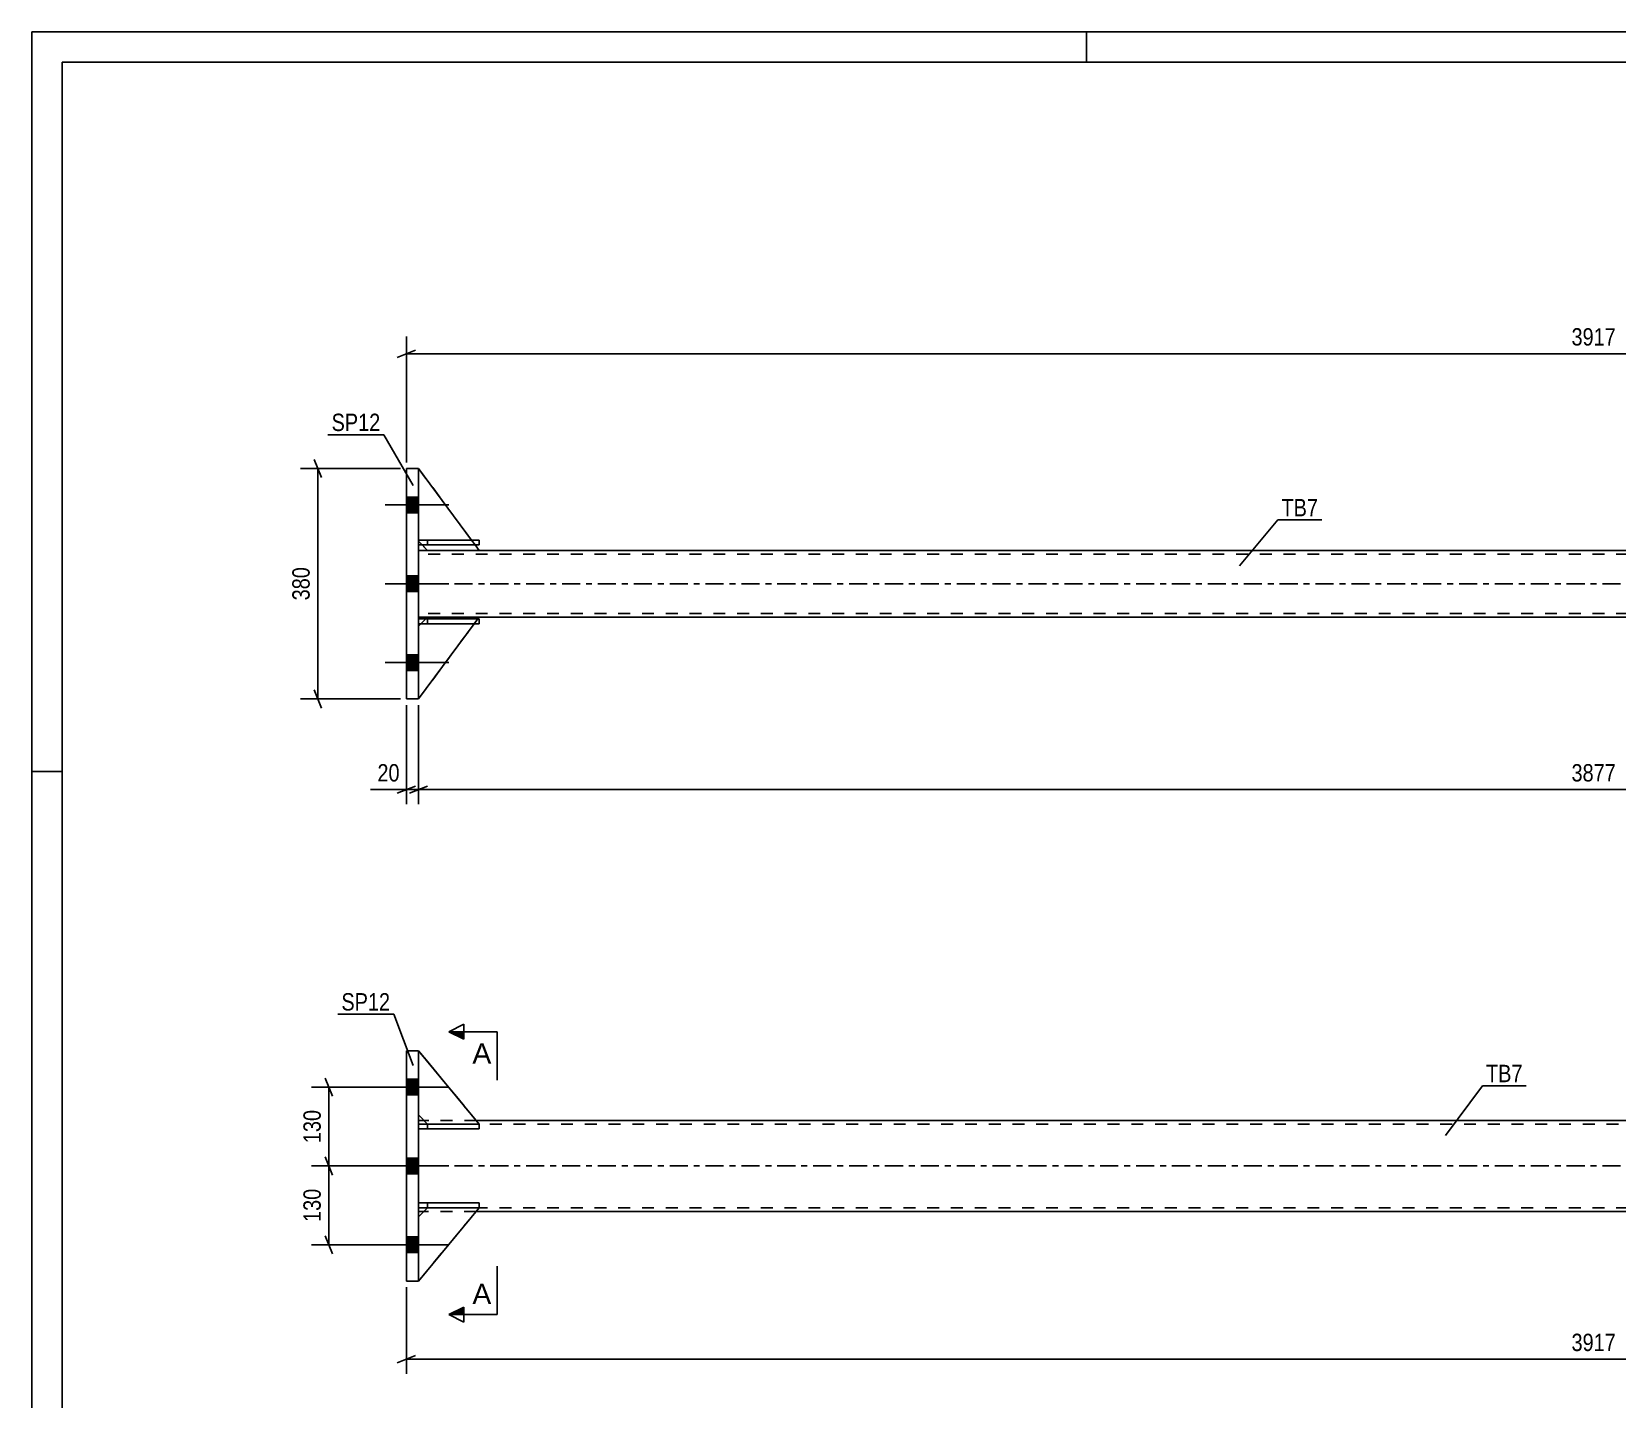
# Model space of a CAD drawing. Header units: millimetres. Extents: x 0 to 594, y 0 to 420.
# Drawn here: x 0 to 261.6, y 194.5 to 420 of the extents above; entities that cross this region are included whole.
import ezdxf

# ---------------------------------------------------------------- set-up
doc = ezdxf.new("R2010")
doc.units = ezdxf.units.MM
doc.linetypes.add('DXK_LINE_DOT2', pattern=[3.9198, 1.9599, -1.9599])
doc.linetypes.add('DXK_LINE_DOT3', pattern=[5.9187, 2.979, -0.9799, 0.9799, -0.9799])
doc.styles.add('Arial', font='ARIAL.TTF', dxfattribs={"height": 0.2})
doc.styles.add('Arial Narrow', font='ARIALN.TTF', dxfattribs={"height": 0.2})

# ---------------------------------------------------------------- blocks, each defined once
blk = doc.blocks.new('Unknown-490074966-1163')
at = {"color": 5, "linetype": 'Continuous'}
for p, q in [((594, 420), (0, 420)), ((0, 420), (0, 0)), ((174, 415), (174, 420)), ((589, 415), (5, 415)), ((5, 415), (5, 5)), ((5, 298), (0, 298))]:
    blk.add_line(p, q, dxfattribs=at)
blk = doc.blocks.new('Part-490074966-1810 - 1795')
at = {"color": 2, "linetype": 'Continuous'}
for p, q in [((63.81, 239.86), (73.81, 239.86)), ((63.81, 239.86), (63.81, 239.86)), ((63.81, 239.86), (63.81, 239.06)), ((73.81, 239.06), (63.81, 239.06)), ((63.81, 239.06), (63.81, 239.06)), ((73.81, 239.06), (73.81, 239.86))]:
    blk.add_line(p, q, dxfattribs=at)
at = {"color": 7, "linetype": 'DXK_LINE_DOT2'}
for p, q in [((63.81, 239.06), (63.81, 239.86)), ((65.31, 239.86), (63.81, 239.86)), ((65.31, 239.06), (63.81, 239.06)), ((73.81, 239.86), (65.31, 239.86)), ((65.31, 239.86), (65.31, 239.06)), ((65.31, 239.06), (73.81, 239.06))]:
    blk.add_line(p, q, dxfattribs=at)
blk = doc.blocks.new('Part-490074966-1850 - 1795')
at = {"color": 2, "linetype": 'Continuous'}
for p, q in [((64.72, 240.46), (63.81, 240.46)), ((442, 240.46), (73.33, 240.46)), ((64.7, 225.46), (63.81, 225.46)), ((442.02, 225.46), (73.31, 225.46))]:
    blk.add_line(p, q, dxfattribs=at)
at = {"color": 7, "linetype": 'DXK_LINE_DOT2'}
for p, q in [((63.81, 225.46), (63.81, 240.46)), ((63.81, 239.86), (451.51, 239.86)), ((73.33, 240.46), (64.72, 240.46)), ((451.51, 226.06), (63.81, 226.06)), ((73.31, 225.46), (64.7, 225.46))]:
    blk.add_line(p, q, dxfattribs=at)
at = {"color": 7, "linetype": 'DXK_LINE_DOT3'}
blk.add_line((63.81, 232.96), (451.51, 232.96), dxfattribs=at)
blk = doc.blocks.new('Part-490074966-1807 - 1795')
at = {"color": 2, "linetype": 'Continuous'}
for p, q in [((61.81, 213.96), (61.81, 251.96)), ((61.81, 251.96), (63.81, 251.96)), ((63.81, 251.96), (63.81, 213.96)), ((63.81, 213.96), (61.81, 213.96))]:
    blk.add_line(p, q, dxfattribs=at)
blk = doc.blocks.new('Bolt-490074966-1815 - 1795')
at = {"linetype": 'Continuous'}
for points in [[(61.81, 247.26), (61.81, 244.66), (63.81, 244.66), (63.81, 247.26)], [(61.81, 247.26), (61.81, 244.66), (63.81, 244.66), (63.81, 247.26)], [(61.81, 247.26), (61.81, 244.66), (63.81, 244.66), (63.81, 247.26)], [(61.81, 234.26), (61.81, 231.66), (63.81, 231.66), (63.81, 234.26)], [(61.81, 234.26), (61.81, 231.66), (63.81, 231.66), (63.81, 234.26)], [(61.81, 221.26), (61.81, 218.66), (63.81, 218.66), (63.81, 221.26)], [(61.81, 221.26), (61.81, 218.66), (63.81, 218.66), (63.81, 221.26)], [(61.81, 221.26), (61.81, 218.66), (63.81, 218.66), (63.81, 221.26)]]:
    blk.add_hatch(color=1, dxfattribs=at).paths.add_polyline_path(points)
at = {"color": 1, "linetype": 'Continuous'}
for p, q in [((58.31, 245.96), (68.81, 245.96)), ((58.31, 245.96), (68.81, 245.96)), ((58.31, 245.96), (68.81, 245.96)), ((61.81, 247.26), (63.81, 247.26)), ((61.81, 247.26), (63.81, 247.26)), ((61.81, 247.26), (63.81, 247.26)), ((61.81, 244.66), (63.81, 244.66)), ((61.81, 244.66), (63.81, 244.66)), ((61.81, 244.66), (63.81, 244.66)), ((58.31, 232.96), (68.81, 232.96)), ((58.31, 232.96), (68.81, 232.96)), ((61.81, 234.26), (63.81, 234.26)), ((61.81, 234.26), (63.81, 234.26)), ((61.81, 231.66), (63.81, 231.66)), ((61.81, 231.66), (63.81, 231.66)), ((58.31, 219.96), (68.81, 219.96)), ((58.31, 219.96), (68.81, 219.96)), ((58.31, 219.96), (68.81, 219.96)), ((61.81, 221.26), (63.81, 221.26)), ((61.81, 221.26), (63.81, 221.26)), ((61.81, 221.26), (63.81, 221.26)), ((61.81, 218.66), (63.81, 218.66)), ((61.81, 218.66), (63.81, 218.66)), ((61.81, 218.66), (63.81, 218.66))]:
    blk.add_line(p, q, dxfattribs=at)
blk = doc.blocks.new('Part-490074966-1830 - 1795')
at = {"color": 7, "linetype": 'DXK_LINE_DOT2'}
for p, q in [((63.81, 241.37), (63.81, 251.96)), ((63.81, 251.96), (73.81, 239.87)), ((73.81, 239.87), (63.81, 251.96)), ((65.31, 239.87), (63.81, 241.37)), ((63.81, 241.37), (65.31, 239.87)), ((73.81, 239.87), (65.31, 239.87)), ((65.31, 239.87), (65.31, 239.87)), ((65.31, 239.87), (73.81, 239.87)), ((73.81, 239.87), (73.81, 239.87))]:
    blk.add_line(p, q, dxfattribs=at)
blk = doc.blocks.new('Part-490074966-1833 - 1795')
at = {"color": 2, "linetype": 'Continuous'}
for p, q in [((63.81, 213.96), (73.81, 226.07)), ((63.81, 224.57), (65.3, 226.06)), ((73.81, 226.07), (72.99, 226.07)), ((73.81, 226.07), (73.81, 226.07)), ((63.81, 213.96), (63.81, 213.96))]:
    blk.add_line(p, q, dxfattribs=at)
at = {"color": 7, "linetype": 'DXK_LINE_DOT2'}
for p, q in [((63.81, 224.57), (65.31, 226.07)), ((63.81, 213.96), (73.81, 226.07)), ((65.3, 226.06), (65.31, 226.07)), ((72.99, 226.07), (65.31, 226.07)), ((65.31, 226.07), (65.31, 226.07)), ((65.31, 226.07), (73.81, 226.07)), ((63.81, 224.57), (63.81, 213.96)), ((63.81, 213.96), (63.81, 213.96))]:
    blk.add_line(p, q, dxfattribs=at)
blk = doc.blocks.new('Part-490074966-1836 - 1795')
at = {"color": 7, "linetype": 'DXK_LINE_DOT2'}
for p, q in [((65.31, 226.07), (63.81, 224.57)), ((63.81, 213.96), (73.81, 226.07)), ((63.81, 224.57), (65.31, 226.07)), ((63.81, 213.96), (73.81, 226.07)), ((73.81, 226.07), (65.31, 226.07)), ((65.31, 226.07), (65.31, 226.07)), ((65.31, 226.07), (73.81, 226.07)), ((73.81, 226.07), (73.81, 226.07)), ((63.81, 224.57), (63.81, 213.96))]:
    blk.add_line(p, q, dxfattribs=at)
blk = doc.blocks.new('Part-490074966-1839 - 1795')
at = {"color": 2, "linetype": 'Continuous'}
for p, q in [((63.81, 226.86), (73.81, 226.86)), ((63.81, 226.86), (63.81, 226.86)), ((63.81, 226.86), (63.81, 226.06)), ((72.99, 226.06), (63.81, 226.06)), ((63.81, 226.06), (63.81, 226.06)), ((73.81, 226.06), (73.81, 226.86)), ((73.81, 226.06), (73.81, 226.06))]:
    blk.add_line(p, q, dxfattribs=at)
at = {"color": 7, "linetype": 'DXK_LINE_DOT2'}
for p, q in [((63.81, 226.06), (63.81, 226.86)), ((65.31, 226.86), (63.81, 226.86)), ((65.31, 226.06), (63.81, 226.06)), ((73.81, 226.86), (65.31, 226.86)), ((65.31, 226.86), (65.31, 226.06)), ((73.81, 226.06), (65.31, 226.06)), ((73.81, 226.06), (72.99, 226.06)), ((73.81, 226.06), (73.81, 226.06))]:
    blk.add_line(p, q, dxfattribs=at)
blk = doc.blocks.new('Part-490074966-1842 - 1795')
at = {"color": 7, "linetype": 'DXK_LINE_DOT2'}
for p, q in [((63.81, 239.86), (63.81, 239.06)), ((65.31, 239.86), (63.81, 239.86)), ((73.81, 239.86), (63.81, 239.86)), ((63.81, 239.06), (73.81, 239.06)), ((73.81, 239.06), (63.81, 239.06)), ((65.31, 239.06), (65.31, 239.86)), ((65.31, 239.86), (73.81, 239.86)), ((73.81, 239.86), (73.81, 239.06))]:
    blk.add_line(p, q, dxfattribs=at)
blk = doc.blocks.new('Part-490074966-1845 - 1795')
at = {"color": 7, "linetype": 'DXK_LINE_DOT2'}
for p, q in [((63.81, 226.06), (63.81, 226.86)), ((65.31, 226.86), (63.81, 226.86)), ((73.81, 226.86), (63.81, 226.86)), ((63.81, 226.06), (73.81, 226.06)), ((73.81, 226.06), (63.81, 226.06)), ((65.31, 226.06), (65.31, 226.86)), ((65.31, 226.86), (73.81, 226.86)), ((73.81, 226.06), (73.81, 226.86))]:
    blk.add_line(p, q, dxfattribs=at)
blk = doc.blocks.new('Part-490074966-1863 - 1795')
at = {"color": 2, "linetype": 'Continuous'}
for p, q in [((73.81, 239.87), (63.81, 251.96)), ((65.31, 239.87), (63.81, 241.37)), ((65.31, 239.87), (65.31, 239.87)), ((65.31, 239.87), (73.81, 239.87)), ((73.81, 239.87), (73.81, 239.87))]:
    blk.add_line(p, q, dxfattribs=at)
at = {"color": 7, "linetype": 'DXK_LINE_DOT2'}
for p, q in [((63.81, 241.37), (63.81, 251.96)), ((63.81, 251.96), (73.81, 239.87)), ((65.31, 239.87), (63.81, 241.37)), ((73.81, 239.87), (65.31, 239.87))]:
    blk.add_line(p, q, dxfattribs=at)
blk = doc.blocks.new('Bolt-490074966-1993 - 1982')
at = {"linetype": 'Continuous'}
for points in [[(63.81, 340.67), (63.81, 343.27), (61.81, 343.27), (61.81, 340.67)], [(63.81, 340.67), (63.81, 343.27), (61.81, 343.27), (61.81, 340.67)], [(63.81, 340.67), (63.81, 343.27), (61.81, 343.27), (61.81, 340.67)], [(63.81, 327.67), (63.81, 330.27), (61.81, 330.27), (61.81, 327.67)], [(63.81, 327.67), (63.81, 330.27), (61.81, 330.27), (61.81, 327.67)], [(63.81, 314.67), (63.81, 317.27), (61.81, 317.27), (61.81, 314.67)], [(63.81, 314.67), (63.81, 317.27), (61.81, 317.27), (61.81, 314.67)], [(63.81, 314.67), (63.81, 317.27), (61.81, 317.27), (61.81, 314.67)]]:
    blk.add_hatch(color=1, dxfattribs=at).paths.add_polyline_path(points)
at = {"color": 1, "linetype": 'Continuous'}
for p, q in [((61.81, 343.27), (63.81, 343.27)), ((61.81, 343.27), (63.81, 343.27)), ((61.81, 343.27), (63.81, 343.27)), ((58.31, 341.97), (68.81, 341.97)), ((58.31, 341.97), (68.81, 341.97)), ((58.31, 341.97), (68.81, 341.97)), ((61.81, 340.67), (63.81, 340.67)), ((61.81, 340.67), (63.81, 340.67)), ((61.81, 340.67), (63.81, 340.67)), ((61.81, 330.27), (63.81, 330.27)), ((61.81, 330.27), (63.81, 330.27)), ((58.31, 328.97), (68.81, 328.97)), ((58.31, 328.97), (68.81, 328.97)), ((61.81, 327.67), (63.81, 327.67)), ((61.81, 327.67), (63.81, 327.67)), ((61.81, 317.27), (63.81, 317.27)), ((61.81, 317.27), (63.81, 317.27)), ((61.81, 317.27), (63.81, 317.27)), ((58.31, 315.97), (68.81, 315.97)), ((58.31, 315.97), (68.81, 315.97)), ((58.31, 315.97), (68.81, 315.97)), ((61.81, 314.67), (63.81, 314.67)), ((61.81, 314.67), (63.81, 314.67)), ((61.81, 314.67), (63.81, 314.67))]:
    blk.add_line(p, q, dxfattribs=at)
blk = doc.blocks.new('Part-490074966-1984 - 1982')
at = {"color": 2, "linetype": 'Continuous'}
for p, q in [((63.81, 323.16), (63.81, 323.16)), ((63.81, 323.16), (73.81, 323.16)), ((63.81, 322.36), (63.81, 323.16)), ((63.81, 322.36), (73.81, 322.36)), ((73.81, 323.16), (73.81, 322.36))]:
    blk.add_line(p, q, dxfattribs=at)
at = {"color": 7, "linetype": 'DXK_LINE_DOT2'}
for p, q in [((65.31, 323.16), (63.81, 323.16)), ((63.81, 323.16), (63.81, 323.16)), ((63.81, 322.36), (63.81, 322.36)), ((63.81, 322.36), (65.31, 322.36)), ((63.81, 322.36), (63.81, 322.36)), ((73.81, 323.16), (65.31, 323.16)), ((65.31, 323.16), (65.31, 322.36)), ((65.31, 322.36), (73.81, 322.36))]:
    blk.add_line(p, q, dxfattribs=at)
blk = doc.blocks.new('Part-490074966-1996 - 1982')
at = {"color": 7, "linetype": 'DXK_LINE_DOT2'}
for p, q in [((65.31, 323.47), (63.81, 321.97)), ((63.81, 321.97), (63.81, 321.97)), ((63.81, 309.97), (63.81, 321.97)), ((64.2, 322.36), (65, 323.16)), ((65.31, 323.47), (73.81, 323.47)), ((72.99, 322.36), (73.58, 323.16)), ((73.58, 323.16), (73.58, 323.16)), ((63.81, 309.97), (63.81, 309.97)), ((63.81, 309.97), (63.81, 309.97))]:
    blk.add_line(p, q, dxfattribs=at)
at = {"color": 2, "linetype": 'Continuous'}
for p, q in [((63.81, 309.97), (72.99, 322.36)), ((63.81, 321.97), (64.2, 322.36)), ((65, 323.16), (65.31, 323.47)), ((65.31, 323.47), (73.81, 323.47)), ((65.31, 323.47), (65.31, 323.47)), ((73.58, 323.16), (73.81, 323.47))]:
    blk.add_line(p, q, dxfattribs=at)
blk = doc.blocks.new('Part-490074966-2001 - 1982')
at = {"color": 2, "linetype": 'Continuous'}
for p, q in [((61.81, 347.97), (63.81, 347.97)), ((61.81, 309.97), (61.81, 347.97)), ((63.81, 347.97), (63.81, 309.97)), ((63.81, 309.97), (61.81, 309.97))]:
    blk.add_line(p, q, dxfattribs=at)
blk = doc.blocks.new('Part-490074966-2012 - 1982')
at = {"color": 2, "linetype": 'Continuous'}
for p, q in [((65.31, 334.47), (63.81, 334.47)), ((441.51, 334.47), (73.81, 334.47)), ((65.31, 323.47), (63.81, 323.47)), ((441.51, 323.47), (73.81, 323.47))]:
    blk.add_line(p, q, dxfattribs=at)
at = {"color": 7, "linetype": 'DXK_LINE_DOT2'}
for p, q in [((63.81, 323.47), (63.81, 334.47)), ((451.51, 333.87), (63.81, 333.87)), ((73.81, 334.47), (65.31, 334.47)), ((451.51, 324.07), (63.81, 324.07)), ((73.81, 323.47), (65.31, 323.47))]:
    blk.add_line(p, q, dxfattribs=at)
at = {"color": 7, "linetype": 'DXK_LINE_DOT3'}
blk.add_line((63.81, 328.97), (451.51, 328.97), dxfattribs=at)
blk = doc.blocks.new('Part-490074966-2013 - 1982')
at = {"color": 7, "linetype": 'DXK_LINE_DOT2'}
for p, q in [((63.81, 347.97), (73.81, 334.47)), ((63.81, 335.97), (63.81, 347.97)), ((65.31, 334.47), (63.81, 335.97)), ((73.81, 334.47), (65.31, 334.47))]:
    blk.add_line(p, q, dxfattribs=at)
blk = doc.blocks.new('Part-490074966-2014 - 1982')
at = {"color": 2, "linetype": 'Continuous'}
for p, q in [((63.81, 347.97), (72.57, 336.16)), ((64.43, 335.36), (65.31, 334.47)), ((73.16, 335.36), (73.81, 334.47)), ((73.81, 334.47), (65.31, 334.47))]:
    blk.add_line(p, q, dxfattribs=at)
at = {"color": 7, "linetype": 'DXK_LINE_DOT2'}
for p, q in [((63.81, 347.97), (63.81, 347.97)), ((63.81, 335.97), (63.81, 347.97)), ((63.81, 347.97), (63.81, 347.97)), ((64.43, 335.36), (63.81, 335.97)), ((72.57, 336.16), (73.16, 335.36))]:
    blk.add_line(p, q, dxfattribs=at)
blk = doc.blocks.new('Part-490074966-2015 - 1982')
at = {"color": 7, "linetype": 'DXK_LINE_DOT2'}
for p, q in [((63.81, 309.97), (73.81, 323.47)), ((65.31, 323.47), (63.81, 321.97)), ((65.31, 323.47), (63.81, 321.97)), ((63.81, 321.97), (63.81, 321.97)), ((63.81, 321.97), (63.81, 309.97)), ((73.81, 323.47), (65.31, 323.47)), ((65.31, 323.47), (65.31, 323.47)), ((73.81, 323.47), (65.31, 323.47))]:
    blk.add_line(p, q, dxfattribs=at)
blk = doc.blocks.new('Part-490074966-2016 - 1982')
at = {"color": 7, "linetype": 'DXK_LINE_DOT2'}
for p, q in [((63.81, 335.36), (63.81, 336.16)), ((63.81, 336.16), (65.31, 336.16)), ((63.81, 336.16), (73.81, 336.16)), ((65.31, 335.36), (63.81, 335.36)), ((63.81, 335.36), (63.81, 335.36)), ((63.81, 335.36), (73.81, 335.36)), ((65.31, 335.36), (65.31, 336.16)), ((65.31, 336.16), (73.81, 336.16)), ((73.81, 335.36), (65.31, 335.36)), ((73.81, 335.36), (73.81, 336.16))]:
    blk.add_line(p, q, dxfattribs=at)
blk = doc.blocks.new('Part-490074966-2017 - 1982')
at = {"color": 7, "linetype": 'DXK_LINE_DOT2'}
for p, q in [((63.81, 322.36), (63.81, 323.16)), ((63.81, 323.16), (65.31, 323.16)), ((73.58, 323.16), (63.81, 323.16)), ((65.31, 322.36), (63.81, 322.36)), ((63.81, 322.36), (63.81, 322.36)), ((63.81, 322.36), (73.81, 322.36)), ((65.31, 322.36), (65.31, 323.16)), ((65.31, 323.16), (73.81, 323.16)), ((73.81, 322.36), (65.31, 322.36)), ((73.81, 322.36), (73.81, 323.16))]:
    blk.add_line(p, q, dxfattribs=at)
blk = doc.blocks.new('Part-490074966-2018 - 1982')
at = {"color": 2, "linetype": 'Continuous'}
for p, q in [((63.81, 336.16), (63.81, 336.16)), ((63.81, 336.16), (73.81, 336.16)), ((63.81, 336.16), (63.81, 335.36)), ((63.81, 335.36), (73.81, 335.36)), ((73.81, 336.16), (73.81, 335.36))]:
    blk.add_line(p, q, dxfattribs=at)
at = {"color": 7, "linetype": 'DXK_LINE_DOT2'}
for p, q in [((65.31, 336.16), (63.81, 336.16)), ((63.81, 336.16), (63.81, 336.16)), ((63.81, 335.36), (65.31, 335.36)), ((63.81, 335.36), (63.81, 335.36)), ((73.81, 336.16), (65.31, 336.16)), ((65.31, 336.16), (65.31, 335.36)), ((65.31, 335.36), (73.81, 335.36))]:
    blk.add_line(p, q, dxfattribs=at)
blk = doc.blocks.new('StraightDimension-490074966-1872 - 1795')
at = {"color": 7, "linetype": 'Continuous'}
for p, q in [((61.81, 212.96), (61.81, 198.68)), ((63.31, 201.68), (60.31, 200.48)), ((61.81, 201.08), (453.51, 201.08))]:
    blk.add_line(p, q, dxfattribs=at)
at = {"color": 0}
blk.add_wipeout([(261.92, 201.83), (261.92, 206.03), (253.41, 206.03), (253.41, 201.83)], dxfattribs=at)
at = {"color": 3, "style": 'Arial Narrow'}
blk.add_text('3917', height=2.863, dxfattribs=at).set_placement((254.01, 202.43))
blk = doc.blocks.new('StraightDimension-490074966-1883 - 1795')
at = {"color": 7, "linetype": 'Continuous'}
for p, q in [((60.81, 232.96), (46.18, 232.96)), ((49.63, 231.46), (48.43, 234.46)), ((49.03, 219.96), (49.03, 232.96)), ((60.81, 219.96), (46.18, 219.96)), ((48.43, 221.46), (49.63, 218.46))]:
    blk.add_line(p, q, dxfattribs=at)
at = {"color": 0}
blk.add_wipeout([(48.28, 229.8), (44.08, 229.8), (44.08, 223.12), (48.28, 223.12)], dxfattribs=at)
at = {"color": 3, "style": 'Arial Narrow'}
blk.add_text('130', height=2.863, rotation=90.0002, dxfattribs=at).set_placement((47.68, 223.72))
blk = doc.blocks.new('StraightDimension-490074966-1896 - 1795')
at = {"color": 7, "linetype": 'Continuous'}
for p, q in [((60.81, 245.96), (46.18, 245.96)), ((49.63, 244.46), (48.43, 247.46)), ((49.03, 232.96), (49.03, 245.96)), ((60.81, 232.96), (46.18, 232.96)), ((48.43, 234.46), (49.63, 231.46))]:
    blk.add_line(p, q, dxfattribs=at)
at = {"color": 0}
blk.add_wipeout([(48.28, 242.8), (44.08, 242.8), (44.08, 236.12), (48.28, 236.12)], dxfattribs=at)
at = {"color": 3, "style": 'Arial Narrow'}
blk.add_text('130', height=2.863, rotation=90.0002, dxfattribs=at).set_placement((47.68, 236.72))
blk = doc.blocks.new('StraightDimension-490074966-2619 - 1982')
at = {"color": 7, "linetype": 'Continuous'}
for p, q in [((63.81, 308.97), (63.81, 292.61)), ((65.31, 295.61), (62.31, 294.41)), ((63.81, 295.01), (451.51, 295.01))]:
    blk.add_line(p, q, dxfattribs=at)
at = {"color": 0}
blk.add_wipeout([(261.92, 295.76), (261.92, 299.96), (253.41, 299.96), (253.41, 295.76)], dxfattribs=at)
at = {"color": 3, "style": 'Arial Narrow'}
blk.add_text('3877', height=2.863, dxfattribs=at).set_placement((254.01, 296.36))
blk = doc.blocks.new('StraightDimension-490074966-2107 - 1982')
at = {"color": 7, "linetype": 'Continuous'}
for p, q in [((61.81, 348.97), (61.81, 369.75)), ((63.31, 367.5), (60.31, 366.3)), ((61.81, 366.9), (453.51, 366.9))]:
    blk.add_line(p, q, dxfattribs=at)
at = {"color": 0}
blk.add_wipeout([(261.92, 367.65), (261.92, 371.85), (253.41, 371.85), (253.41, 367.65)], dxfattribs=at)
at = {"color": 3, "style": 'Arial Narrow'}
blk.add_text('3917', height=2.863, dxfattribs=at).set_placement((254.01, 368.25))
blk = doc.blocks.new('StraightDimension-490074966-2620 - 1982')
at = {"color": 7, "linetype": 'Continuous'}
for p, q in [((61.81, 308.97), (61.81, 292.61)), ((63.81, 308.97), (63.81, 292.61)), ((60.31, 294.41), (63.31, 295.61)), ((65.31, 295.61), (62.31, 294.41)), ((61.81, 295.01), (63.81, 295.01))]:
    blk.add_line(p, q, dxfattribs=at)
at = {"color": 0}
blk.add_wipeout([(61.29, 295.76), (61.29, 299.96), (56.43, 299.96), (56.43, 295.76)], dxfattribs=at)
at = {"color": 7, "linetype": 'Continuous'}
blk.add_line((61.81, 295.01), (55.91, 295.01), dxfattribs=at)
blk.add_line((61.81, 295.01), (55.91, 295.01), dxfattribs=at)
at = {"color": 3, "style": 'Arial Narrow'}
blk.add_text('20', height=2.863, dxfattribs=at).set_placement((57.03, 296.36))
blk = doc.blocks.new('StraightDimension-490074966-2096 - 1982')
at = {"color": 7, "linetype": 'Continuous'}
for p, q in [((60.81, 347.97), (44.35, 347.97)), ((47.8, 346.47), (46.6, 349.47)), ((47.2, 309.97), (47.2, 347.97)), ((46.6, 311.47), (47.8, 308.47)), ((60.81, 309.97), (44.35, 309.97))]:
    blk.add_line(p, q, dxfattribs=at)
at = {"color": 0}
blk.add_wipeout([(46.45, 332.32), (42.25, 332.32), (42.25, 325.63), (46.45, 325.63)], dxfattribs=at)
at = {"color": 3, "style": 'Arial Narrow'}
blk.add_text('380', height=2.863, rotation=90.0002, dxfattribs=at).set_placement((45.85, 326.23))
blk = doc.blocks.new('Mark-490074966-1803 - 1795')
at = {"color": 0}
blk.add_wipeout([(59.13, 258.59), (59.13, 261.59), (51.09, 261.59), (51.09, 258.59)], dxfattribs=at)
blk.add_wipeout([(59.13, 258.59), (59.13, 261.59), (51.09, 261.59), (51.09, 258.59)], dxfattribs=at)
at = {"color": 30, "linetype": 'Continuous'}
for p in [(50.49, 257.99), (62.95, 249.51)]:
    blk.add_line(p, (59.73, 257.99), dxfattribs=at)
at = {"color": 3, "style": 'Arial Narrow'}
blk.add_text('SP12', height=2.863, dxfattribs=at).set_placement((51.09, 258.59))
blk = doc.blocks.new('Mark-490074966-1846 - 1795')
at = {"color": 0}
blk.add_wipeout([(245.94, 246.77), (245.94, 249.77), (239.91, 249.77), (239.91, 246.77)], dxfattribs=at)
blk.add_wipeout([(245.94, 246.77), (245.94, 249.77), (239.91, 249.77), (239.91, 246.77)], dxfattribs=at)
at = {"color": 30, "linetype": 'Continuous'}
for p, q in [((233.23, 238), (239.31, 246.17)), ((239.31, 246.17), (246.54, 246.17))]:
    blk.add_line(p, q, dxfattribs=at)
at = {"color": 3, "style": 'Arial Narrow'}
blk.add_text('TB7', height=2.863, dxfattribs=at).set_placement((239.91, 246.77))
blk = doc.blocks.new('SectionMark-490074966-1959 - 1795')
at = {"linetype": 'Continuous'}
for points in [[(71.31, 255.1), (71.31, 253.85), (68.81, 255.1)], [(71.31, 209.69), (71.31, 208.44), (68.81, 208.44)]]:
    blk.add_hatch(color=6, dxfattribs=at).paths.add_polyline_path(points)
at = {"color": 6, "linetype": 'Continuous'}
for p, q in [((68.81, 255.1), (71.31, 256.35)), ((71.31, 253.85), (71.31, 256.35)), ((76.81, 255.1), (68.81, 255.1)), ((68.81, 255.1), (71.31, 253.85)), ((68.81, 208.44), (71.31, 209.69)), ((71.31, 209.69), (71.31, 207.19)), ((76.81, 208.44), (68.81, 208.44)), ((71.31, 207.19), (68.81, 208.44))]:
    blk.add_line(p, q, dxfattribs=at)
at = {"color": 0, "linetype": 'Continuous'}
for points in [[(75.81, 249.85), (75.81, 253.35), (72.7, 253.35), (72.7, 249.85)], [(75.81, 210.19), (75.81, 213.69), (72.7, 213.69), (72.7, 210.19)]]:
    blk.add_wipeout(points, dxfattribs=at)
at = {"color": 6, "linetype": 'Continuous'}
for p, q in [((76.81, 255.1), (76.81, 247.1)), ((76.81, 208.44), (76.81, 216.44))]:
    blk.add_line(p, q, dxfattribs=at)
at = {"color": 3, "linetype": 'Continuous', "style": 'Arial'}
for p in [(72.7, 249.85), (72.7, 210.19)]:
    blk.add_text('A', height=3.34, dxfattribs=at).set_placement(p)
blk = doc.blocks.new('Mark-490074966-1997 - 1982')
at = {"color": 0}
blk.add_wipeout([(57.51, 354.15), (57.51, 357.15), (49.47, 357.15), (49.47, 354.15)], dxfattribs=at)
blk.add_wipeout([(57.51, 354.15), (57.51, 357.15), (49.47, 357.15), (49.47, 354.15)], dxfattribs=at)
at = {"color": 30, "linetype": 'Continuous'}
for p in [(48.87, 353.55), (62.95, 345.19)]:
    blk.add_line(p, (58.11, 353.55), dxfattribs=at)
at = {"color": 3, "style": 'Arial Narrow'}
blk.add_text('SP12', height=2.863, dxfattribs=at).set_placement((49.47, 354.15))
blk = doc.blocks.new('Mark-490074966-2008 - 1982')
at = {"color": 0}
blk.add_wipeout([(212.2, 340.08), (212.2, 343.08), (206.17, 343.08), (206.17, 340.08)], dxfattribs=at)
blk.add_wipeout([(212.2, 340.08), (212.2, 343.08), (206.17, 343.08), (206.17, 340.08)], dxfattribs=at)
at = {"color": 30, "linetype": 'Continuous'}
for p, q in [((199.22, 331.92), (205.57, 339.48)), ((205.57, 339.48), (212.8, 339.48))]:
    blk.add_line(p, q, dxfattribs=at)
at = {"color": 3, "style": 'Arial Narrow'}
blk.add_text('TB7', height=2.863, dxfattribs=at).set_placement((206.17, 340.08))

msp = doc.modelspace()

# ---------------------------------------------------------------- block references
for name in ['Unknown-490074966-1163', 'Part-490074966-2001 - 1982', 'Part-490074966-2013 - 1982', 'Part-490074966-2014 - 1982', 'Bolt-490074966-1993 - 1982', 'Part-490074966-2016 - 1982', 'Part-490074966-2018 - 1982', 'Part-490074966-2012 - 1982', 'Part-490074966-1996 - 1982', 'Part-490074966-2015 - 1982', 'Part-490074966-1984 - 1982', 'Part-490074966-2017 - 1982', 'Part-490074966-1807 - 1795', 'Part-490074966-1830 - 1795', 'Part-490074966-1863 - 1795', 'Bolt-490074966-1815 - 1795', 'Part-490074966-1850 - 1795', 'Part-490074966-1810 - 1795', 'Part-490074966-1842 - 1795', 'Part-490074966-1839 - 1795', 'Part-490074966-1845 - 1795', 'Part-490074966-1833 - 1795', 'Part-490074966-1836 - 1795']:
    msp.add_blockref(name, (0, 0))

# ---------------------------------------------------------------- next in the draw order: block references
for name in ['StraightDimension-490074966-2107 - 1982', 'Mark-490074966-2008 - 1982', 'StraightDimension-490074966-2619 - 1982', 'Mark-490074966-1803 - 1795', 'Mark-490074966-1846 - 1795', 'StraightDimension-490074966-1883 - 1795', 'StraightDimension-490074966-1872 - 1795']:
    msp.add_blockref(name, (0, 0))

# ---------------------------------------------------------------- next in the draw order: block references
for name in ['StraightDimension-490074966-2620 - 1982', 'SectionMark-490074966-1959 - 1795', 'StraightDimension-490074966-1896 - 1795']:
    msp.add_blockref(name, (0, 0))

# ---------------------------------------------------------------- next in the draw order: block references
msp.add_blockref('StraightDimension-490074966-2096 - 1982', (0, 0))

# ---------------------------------------------------------------- next in the draw order: block references
msp.add_blockref('Mark-490074966-1997 - 1982', (0, 0))

doc.saveas('drawing.dxf')
